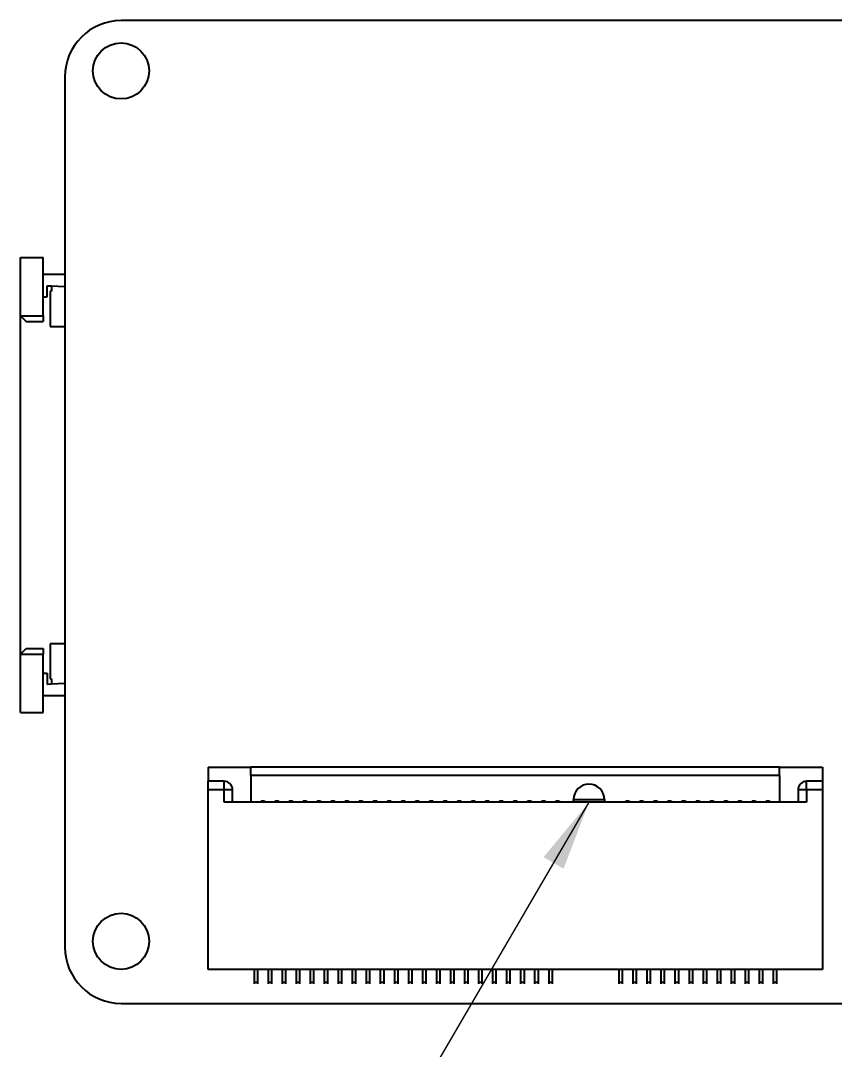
# Model space of a CAD drawing. Header units: millimetres. Extents: x 15 to 205, y 5 to 292.
# Drawn here: x 55.62 to 84.66, y 213.17 to 249.85 of the extents above; entities that cross this region are included whole.
import ezdxf

# ---------------------------------------------------------------- set-up
doc = ezdxf.new("R2010")
doc.units = ezdxf.units.MM
doc.layers.add('Annotations', color=7, linetype='Continuous')
doc.layers.add('Geometries', color=7, linetype='Continuous')
doc.dimstyles.new('ISO-25', dxfattribs={"dimtxt": 2.5, "dimasz": 2.5, "dimexe": 1.25, "dimexo": 0.625, "dimtad": 1, "dimtxsty": 'Standard', "dimcen": 2.5, "dimadec": 0, "dimazin": 0, "dimtfac": 1, "dimtmove": 0, "dimatfit": 3, "dimfxl": 1, "dimarcsym": 0})

msp = doc.modelspace()

# ---------------------------------------------------------------- linework, layer by layer
at = {"layer": 'Geometries', "linetype": 'Continuous', "lineweight": 40}
for p, q in [((155.203, 249.847), (59.203, 249.847)), ((57.203, 247.847), (57.203, 240.806)), ((55.623, 239.331), (55.623, 241.406)), ((55.623, 241.406), (56.423, 241.406)), ((56.423, 240.806), (56.423, 241.406)), ((57.203, 240.806), (56.423, 240.806)), ((56.423, 240.006), (56.423, 240.806)), ((57.203, 240.806), (57.203, 240.377)), ((56.573, 240.406), (56.723, 240.399)), ((56.573, 240.006), (56.573, 240.406)), ((56.723, 240.399), (56.723, 240.206)), ((56.723, 240.399), (57.203, 240.377)), ((57.203, 240.377), (57.203, 238.956)), ((56.423, 240.006), (56.573, 240.006)), ((56.423, 239.331), (56.423, 240.006)), ((56.673, 240.206), (56.673, 238.956)), ((56.723, 240.206), (56.673, 240.206)), ((55.623, 227.281), (55.623, 239.331)), ((55.623, 239.331), (55.823, 239.131)), ((55.623, 239.331), (56.423, 239.331)), ((56.423, 239.331), (56.423, 239.131)), ((55.823, 239.131), (56.423, 239.131)), ((56.673, 238.956), (57.203, 238.956)), ((57.203, 238.956), (57.203, 227.656)), ((55.623, 227.281), (55.823, 227.481)), ((55.823, 227.481), (56.423, 227.481)), ((56.423, 227.481), (56.423, 227.281)), ((57.203, 227.656), (56.673, 227.656)), ((56.673, 227.656), (56.673, 226.406)), ((57.203, 227.656), (57.203, 226.235)), ((55.623, 227.281), (56.423, 227.281)), ((55.623, 225.206), (55.623, 227.281)), ((56.423, 226.606), (56.423, 227.281)), ((56.423, 226.606), (56.573, 226.606)), ((56.423, 225.806), (56.423, 226.606)), ((56.573, 226.606), (56.573, 226.206)), ((56.673, 226.406), (56.723, 226.406)), ((56.723, 226.406), (56.723, 226.213)), ((56.723, 226.213), (56.573, 226.206)), ((57.203, 226.235), (56.723, 226.213)), ((57.203, 226.235), (57.203, 225.806)), ((56.423, 225.806), (57.203, 225.806)), ((56.423, 225.206), (56.423, 225.806)), ((57.203, 225.806), (57.203, 216.847)), ((55.623, 225.206), (56.423, 225.206)), ((62.303, 223.256), (62.303, 222.756)), ((62.303, 223.256), (63.833, 223.256)), ((63.833, 222.956), (63.833, 223.256)), ((82.673, 223.256), (63.833, 223.256)), ((82.673, 222.956), (82.673, 223.256)), ((82.673, 223.256), (84.203, 223.256)), ((84.203, 223.256), (84.203, 222.756)), ((62.303, 222.456), (62.303, 222.756)), ((62.878, 222.756), (62.303, 222.756)), ((62.878, 222.456), (62.878, 222.756)), ((63.833, 222.956), (63.833, 222.006)), ((82.673, 222.956), (63.833, 222.956)), ((82.673, 222.956), (82.673, 222.006)), ((83.628, 222.456), (83.628, 222.756)), ((84.203, 222.756), (83.628, 222.756)), ((84.203, 222.756), (84.203, 222.456)), ((62.303, 216.056), (62.303, 222.456)), ((62.878, 222.456), (62.303, 222.456)), ((62.878, 222.006), (62.878, 222.456)), ((63.178, 222.456), (62.878, 222.456)), ((63.178, 222.006), (63.178, 222.456)), ((83.628, 222.456), (83.328, 222.456)), ((83.328, 222.456), (83.328, 222.006)), ((84.203, 222.456), (83.628, 222.456)), ((83.628, 222.456), (83.628, 222.006)), ((84.203, 222.456), (84.203, 216.056)), ((63.178, 222.006), (62.878, 222.006)), ((63.833, 222.006), (63.178, 222.006)), ((64.193, 222.006), (63.833, 222.006)), ((64.193, 222.06), (64.313, 222.06)), ((64.193, 222.06), (64.193, 222.006)), ((64.313, 222.006), (64.193, 222.006)), ((64.313, 222.06), (64.313, 222.006)), ((64.693, 222.006), (64.313, 222.006)), ((64.693, 222.06), (64.693, 222.006)), ((64.693, 222.06), (64.813, 222.06)), ((64.813, 222.006), (64.693, 222.006)), ((64.813, 222.06), (64.813, 222.006)), ((65.193, 222.006), (64.813, 222.006)), ((65.193, 222.06), (65.313, 222.06)), ((65.193, 222.06), (65.193, 222.006)), ((65.313, 222.006), (65.193, 222.006)), ((65.313, 222.06), (65.313, 222.006)), ((65.693, 222.006), (65.313, 222.006)), ((65.693, 222.06), (65.693, 222.006)), ((65.693, 222.06), (65.813, 222.06)), ((65.813, 222.006), (65.693, 222.006)), ((65.813, 222.06), (65.813, 222.006)), ((66.193, 222.006), (65.813, 222.006)), ((66.193, 222.06), (66.193, 222.006)), ((66.193, 222.06), (66.313, 222.06)), ((66.313, 222.006), (66.193, 222.006)), ((66.313, 222.06), (66.313, 222.006)), ((66.693, 222.006), (66.313, 222.006)), ((66.693, 222.06), (66.813, 222.06)), ((66.693, 222.06), (66.693, 222.006)), ((66.813, 222.006), (66.693, 222.006)), ((66.813, 222.06), (66.813, 222.006)), ((67.193, 222.006), (66.813, 222.006)), ((67.193, 222.06), (67.193, 222.006)), ((67.193, 222.06), (67.313, 222.06)), ((67.313, 222.006), (67.193, 222.006)), ((67.313, 222.06), (67.313, 222.006)), ((67.693, 222.006), (67.313, 222.006)), ((67.693, 222.06), (67.693, 222.006)), ((67.693, 222.06), (67.813, 222.06)), ((67.813, 222.006), (67.693, 222.006)), ((67.813, 222.06), (67.813, 222.006)), ((68.193, 222.006), (67.813, 222.006)), ((68.193, 222.06), (68.193, 222.006)), ((68.193, 222.06), (68.313, 222.06)), ((68.313, 222.006), (68.193, 222.006)), ((68.313, 222.06), (68.313, 222.006)), ((68.693, 222.006), (68.313, 222.006)), ((68.693, 222.06), (68.693, 222.006)), ((68.693, 222.06), (68.813, 222.06)), ((68.813, 222.006), (68.693, 222.006)), ((68.813, 222.06), (68.813, 222.006)), ((69.193, 222.006), (68.813, 222.006)), ((69.193, 222.06), (69.313, 222.06)), ((69.193, 222.06), (69.193, 222.006)), ((69.313, 222.006), (69.193, 222.006)), ((69.313, 222.06), (69.313, 222.006)), ((69.693, 222.006), (69.313, 222.006)), ((69.693, 222.06), (69.693, 222.006)), ((69.693, 222.06), (69.813, 222.06)), ((69.813, 222.006), (69.693, 222.006)), ((69.813, 222.06), (69.813, 222.006)), ((70.193, 222.006), (69.813, 222.006)), ((70.193, 222.06), (70.193, 222.006)), ((70.193, 222.06), (70.313, 222.06)), ((70.313, 222.006), (70.193, 222.006)), ((70.313, 222.06), (70.313, 222.006)), ((70.693, 222.006), (70.313, 222.006)), ((70.693, 222.06), (70.693, 222.006)), ((70.693, 222.06), (70.813, 222.06)), ((70.813, 222.006), (70.693, 222.006)), ((70.813, 222.06), (70.813, 222.006)), ((71.193, 222.006), (70.813, 222.006)), ((71.193, 222.06), (71.313, 222.06)), ((71.193, 222.06), (71.193, 222.006)), ((71.313, 222.006), (71.193, 222.006)), ((71.313, 222.06), (71.313, 222.006)), ((71.693, 222.006), (71.313, 222.006)), ((71.693, 222.06), (71.693, 222.006)), ((71.693, 222.06), (71.813, 222.06)), ((71.813, 222.006), (71.693, 222.006)), ((71.813, 222.06), (71.813, 222.006)), ((72.193, 222.006), (71.813, 222.006)), ((72.193, 222.06), (72.193, 222.006)), ((72.193, 222.06), (72.313, 222.06)), ((72.313, 222.006), (72.193, 222.006)), ((72.313, 222.06), (72.313, 222.006)), ((72.693, 222.006), (72.313, 222.006)), ((72.693, 222.06), (72.693, 222.006)), ((72.693, 222.06), (72.813, 222.06)), ((72.813, 222.006), (72.693, 222.006)), ((72.813, 222.06), (72.813, 222.006)), ((73.193, 222.006), (72.813, 222.006)), ((73.193, 222.06), (73.193, 222.006)), ((73.193, 222.06), (73.313, 222.06)), ((73.313, 222.006), (73.193, 222.006)), ((73.313, 222.06), (73.313, 222.006)), ((73.693, 222.006), (73.313, 222.006)), ((73.693, 222.06), (73.693, 222.006)), ((73.693, 222.06), (73.813, 222.06)), ((73.813, 222.006), (73.693, 222.006)), ((73.813, 222.06), (73.813, 222.006)), ((74.193, 222.006), (73.813, 222.006)), ((74.193, 222.06), (74.193, 222.006)), ((74.193, 222.06), (74.313, 222.06)), ((74.313, 222.006), (74.193, 222.006)), ((74.313, 222.06), (74.313, 222.006)), ((74.693, 222.006), (74.313, 222.006)), ((74.693, 222.06), (74.813, 222.06)), ((74.693, 222.06), (74.693, 222.006)), ((74.813, 222.006), (74.693, 222.006)), ((74.813, 222.06), (74.813, 222.006)), ((75.328, 222.006), (74.813, 222.006)), ((75.328, 222.006), (75.328, 222.106)), ((75.328, 222.106), (76.428, 222.106)), ((76.428, 222.006), (75.328, 222.006)), ((76.428, 222.106), (76.428, 222.006)), ((77.193, 222.006), (76.428, 222.006)), ((77.193, 222.06), (77.193, 222.006)), ((77.193, 222.06), (77.313, 222.06)), ((77.313, 222.006), (77.193, 222.006)), ((77.313, 222.06), (77.313, 222.006)), ((77.693, 222.006), (77.313, 222.006)), ((77.693, 222.06), (77.693, 222.006)), ((77.693, 222.06), (77.813, 222.06)), ((77.813, 222.006), (77.693, 222.006)), ((77.813, 222.06), (77.813, 222.006)), ((78.193, 222.006), (77.813, 222.006)), ((78.193, 222.06), (78.193, 222.006)), ((78.193, 222.06), (78.313, 222.06)), ((78.313, 222.006), (78.193, 222.006)), ((78.313, 222.06), (78.313, 222.006)), ((78.693, 222.006), (78.313, 222.006)), ((78.693, 222.06), (78.813, 222.06)), ((78.693, 222.06), (78.693, 222.006)), ((78.813, 222.006), (78.693, 222.006)), ((78.813, 222.06), (78.813, 222.006)), ((79.193, 222.006), (78.813, 222.006)), ((79.193, 222.06), (79.193, 222.006)), ((79.193, 222.06), (79.313, 222.06)), ((79.313, 222.006), (79.193, 222.006)), ((79.313, 222.06), (79.313, 222.006)), ((79.693, 222.006), (79.313, 222.006)), ((79.693, 222.06), (79.813, 222.06)), ((79.693, 222.06), (79.693, 222.006)), ((79.813, 222.006), (79.693, 222.006)), ((79.813, 222.06), (79.813, 222.006)), ((80.193, 222.006), (79.813, 222.006)), ((80.193, 222.06), (80.313, 222.06)), ((80.193, 222.06), (80.193, 222.006)), ((80.313, 222.006), (80.193, 222.006)), ((80.313, 222.06), (80.313, 222.006)), ((80.693, 222.006), (80.313, 222.006)), ((80.693, 222.06), (80.813, 222.06)), ((80.693, 222.06), (80.693, 222.006)), ((80.813, 222.006), (80.693, 222.006)), ((80.813, 222.06), (80.813, 222.006)), ((81.193, 222.006), (80.813, 222.006)), ((81.193, 222.06), (81.193, 222.006)), ((81.193, 222.06), (81.313, 222.06)), ((81.313, 222.006), (81.193, 222.006)), ((81.313, 222.06), (81.313, 222.006)), ((81.693, 222.006), (81.313, 222.006)), ((81.693, 222.06), (81.693, 222.006)), ((81.693, 222.06), (81.813, 222.06)), ((81.813, 222.006), (81.693, 222.006)), ((81.813, 222.06), (81.813, 222.006)), ((82.193, 222.006), (81.813, 222.006)), ((82.193, 222.06), (82.193, 222.006)), ((82.193, 222.06), (82.313, 222.06)), ((82.313, 222.006), (82.193, 222.006)), ((82.313, 222.06), (82.313, 222.006)), ((82.673, 222.006), (82.313, 222.006)), ((83.328, 222.006), (82.673, 222.006)), ((83.628, 222.006), (83.328, 222.006)), ((63.943, 216.056), (62.303, 216.056)), ((63.943, 216.056), (63.943, 215.606)), ((64.063, 216.056), (63.943, 216.056)), ((64.063, 216.056), (64.063, 215.606)), ((64.443, 216.056), (64.063, 216.056)), ((64.443, 216.056), (64.443, 215.606)), ((64.563, 216.056), (64.443, 216.056)), ((64.563, 216.056), (64.563, 215.606)), ((64.943, 216.056), (64.563, 216.056)), ((64.943, 216.056), (64.943, 215.606)), ((65.063, 216.056), (64.943, 216.056)), ((65.063, 216.056), (65.063, 215.606)), ((65.443, 216.056), (65.063, 216.056)), ((65.443, 216.056), (65.443, 215.606)), ((65.563, 216.056), (65.443, 216.056)), ((65.943, 216.056), (65.563, 216.056)), ((65.563, 216.056), (65.563, 215.606)), ((65.943, 216.056), (65.943, 215.606)), ((66.063, 216.056), (65.943, 216.056)), ((66.443, 216.056), (66.063, 216.056)), ((66.063, 216.056), (66.063, 215.606)), ((66.443, 216.056), (66.443, 215.606)), ((66.563, 216.056), (66.443, 216.056)), ((66.563, 216.056), (66.563, 215.606)), ((66.943, 216.056), (66.563, 216.056)), ((66.943, 216.056), (66.943, 215.606)), ((67.063, 216.056), (66.943, 216.056)), ((67.443, 216.056), (67.063, 216.056)), ((67.063, 216.056), (67.063, 215.606)), ((67.443, 216.056), (67.443, 215.606)), ((67.563, 216.056), (67.443, 216.056)), ((67.943, 216.056), (67.563, 216.056)), ((67.563, 216.056), (67.563, 215.606)), ((67.943, 216.056), (67.943, 215.606)), ((68.063, 216.056), (67.943, 216.056)), ((68.063, 216.056), (68.063, 215.606)), ((68.443, 216.056), (68.063, 216.056)), ((68.563, 216.056), (68.443, 216.056)), ((68.443, 216.056), (68.443, 215.606)), ((68.943, 216.056), (68.563, 216.056)), ((68.563, 216.056), (68.563, 215.606)), ((68.943, 216.056), (68.943, 215.606)), ((69.063, 216.056), (68.943, 216.056)), ((69.063, 216.056), (69.063, 215.606)), ((69.443, 216.056), (69.063, 216.056)), ((69.443, 216.056), (69.443, 215.606)), ((69.563, 216.056), (69.443, 216.056)), ((69.563, 216.056), (69.563, 215.606)), ((69.943, 216.056), (69.563, 216.056)), ((69.943, 216.056), (69.943, 215.606)), ((70.063, 216.056), (69.943, 216.056)), ((70.063, 216.056), (70.063, 215.606)), ((70.443, 216.056), (70.063, 216.056)), ((70.443, 216.056), (70.443, 215.606)), ((70.563, 216.056), (70.443, 216.056)), ((70.563, 216.056), (70.563, 215.606)), ((70.943, 216.056), (70.563, 216.056)), ((71.063, 216.056), (70.943, 216.056)), ((70.943, 216.056), (70.943, 215.606)), ((71.443, 216.056), (71.063, 216.056)), ((71.063, 216.056), (71.063, 215.606)), ((71.563, 216.056), (71.443, 216.056)), ((71.443, 216.056), (71.443, 215.606)), ((71.563, 216.056), (71.563, 215.606)), ((71.943, 216.056), (71.563, 216.056)), ((71.943, 216.056), (71.943, 215.606)), ((72.063, 216.056), (71.943, 216.056)), ((72.063, 216.056), (72.063, 215.606)), ((72.443, 216.056), (72.063, 216.056)), ((72.563, 216.056), (72.443, 216.056)), ((72.443, 216.056), (72.443, 215.606)), ((72.563, 216.056), (72.563, 215.606)), ((72.943, 216.056), (72.563, 216.056)), ((72.943, 216.056), (72.943, 215.606)), ((73.063, 216.056), (72.943, 216.056)), ((73.443, 216.056), (73.063, 216.056)), ((73.063, 216.056), (73.063, 215.606)), ((73.563, 216.056), (73.443, 216.056)), ((73.443, 216.056), (73.443, 215.606)), ((73.563, 216.056), (73.563, 215.606)), ((73.943, 216.056), (73.563, 216.056)), ((73.943, 216.056), (73.943, 215.606)), ((74.063, 216.056), (73.943, 216.056)), ((74.443, 216.056), (74.063, 216.056)), ((74.063, 216.056), (74.063, 215.606)), ((74.563, 216.056), (74.443, 216.056)), ((74.443, 216.056), (74.443, 215.606)), ((74.563, 216.056), (74.563, 215.606)), ((76.943, 216.056), (74.563, 216.056)), ((76.943, 216.056), (76.943, 215.606)), ((77.063, 216.056), (76.943, 216.056)), ((77.063, 216.056), (77.063, 215.606)), ((77.443, 216.056), (77.063, 216.056)), ((77.563, 216.056), (77.443, 216.056)), ((77.443, 216.056), (77.443, 215.606)), ((77.943, 216.056), (77.563, 216.056)), ((77.563, 216.056), (77.563, 215.606)), ((77.943, 216.056), (77.943, 215.606)), ((78.063, 216.056), (77.943, 216.056)), ((78.443, 216.056), (78.063, 216.056)), ((78.063, 216.056), (78.063, 215.606)), ((78.563, 216.056), (78.443, 216.056)), ((78.443, 216.056), (78.443, 215.606)), ((78.563, 216.056), (78.563, 215.606)), ((78.943, 216.056), (78.563, 216.056)), ((79.063, 216.056), (78.943, 216.056)), ((78.943, 216.056), (78.943, 215.606)), ((79.063, 216.056), (79.063, 215.606)), ((79.443, 216.056), (79.063, 216.056)), ((79.563, 216.056), (79.443, 216.056)), ((79.443, 216.056), (79.443, 215.606)), ((79.563, 216.056), (79.563, 215.606)), ((79.943, 216.056), (79.563, 216.056)), ((80.063, 216.056), (79.943, 216.056)), ((79.943, 216.056), (79.943, 215.606)), ((80.063, 216.056), (80.063, 215.606)), ((80.443, 216.056), (80.063, 216.056)), ((80.443, 216.056), (80.443, 215.606)), ((80.563, 216.056), (80.443, 216.056)), ((80.943, 216.056), (80.563, 216.056)), ((80.563, 216.056), (80.563, 215.606)), ((80.943, 216.056), (80.943, 215.606)), ((81.063, 216.056), (80.943, 216.056)), ((81.443, 216.056), (81.063, 216.056)), ((81.063, 216.056), (81.063, 215.606)), ((81.563, 216.056), (81.443, 216.056)), ((81.443, 216.056), (81.443, 215.606)), ((81.563, 216.056), (81.563, 215.606)), ((81.943, 216.056), (81.563, 216.056)), ((82.063, 216.056), (81.943, 216.056)), ((81.943, 216.056), (81.943, 215.606)), ((82.443, 216.056), (82.063, 216.056)), ((82.063, 216.056), (82.063, 215.606)), ((82.443, 216.056), (82.443, 215.606)), ((82.563, 216.056), (82.443, 216.056)), ((82.563, 216.056), (82.563, 215.606)), ((84.203, 216.056), (82.563, 216.056)), ((63.943, 215.606), (63.943, 215.54)), ((63.943, 215.606), (64.063, 215.606)), ((64.063, 215.606), (64.063, 215.54)), ((64.443, 215.606), (64.443, 215.54)), ((64.443, 215.606), (64.563, 215.606)), ((64.563, 215.606), (64.563, 215.54)), ((64.943, 215.606), (64.943, 215.54)), ((64.943, 215.606), (65.063, 215.606)), ((65.063, 215.606), (65.063, 215.54)), ((65.443, 215.606), (65.563, 215.606)), ((65.443, 215.606), (65.443, 215.54)), ((65.563, 215.606), (65.563, 215.54)), ((65.943, 215.606), (65.943, 215.54)), ((65.943, 215.606), (66.063, 215.606)), ((66.063, 215.606), (66.063, 215.54)), ((66.443, 215.606), (66.563, 215.606)), ((66.443, 215.606), (66.443, 215.54)), ((66.563, 215.606), (66.563, 215.54)), ((66.943, 215.606), (66.943, 215.54)), ((66.943, 215.606), (67.063, 215.606)), ((67.063, 215.606), (67.063, 215.54)), ((67.443, 215.606), (67.443, 215.54)), ((67.443, 215.606), (67.563, 215.606)), ((67.563, 215.606), (67.563, 215.54)), ((67.943, 215.606), (68.063, 215.606)), ((67.943, 215.606), (67.943, 215.54)), ((68.063, 215.606), (68.063, 215.54)), ((68.443, 215.606), (68.563, 215.606)), ((68.443, 215.606), (68.443, 215.54)), ((68.563, 215.606), (68.563, 215.54)), ((68.943, 215.606), (68.943, 215.54)), ((68.943, 215.606), (69.063, 215.606)), ((69.063, 215.606), (69.063, 215.54)), ((69.443, 215.606), (69.563, 215.606)), ((69.443, 215.606), (69.443, 215.54)), ((69.563, 215.606), (69.563, 215.54)), ((69.943, 215.606), (69.943, 215.54)), ((69.943, 215.606), (70.063, 215.606)), ((70.063, 215.606), (70.063, 215.54)), ((70.443, 215.606), (70.443, 215.54)), ((70.443, 215.606), (70.563, 215.606)), ((70.563, 215.606), (70.563, 215.54)), ((70.943, 215.606), (71.063, 215.606)), ((70.943, 215.606), (70.943, 215.54)), ((71.063, 215.606), (71.063, 215.54)), ((71.443, 215.606), (71.563, 215.606)), ((71.443, 215.606), (71.443, 215.54)), ((71.563, 215.606), (71.563, 215.54)), ((71.943, 215.606), (71.943, 215.54)), ((71.943, 215.606), (72.063, 215.606)), ((72.063, 215.606), (72.063, 215.54)), ((72.443, 215.606), (72.443, 215.54)), ((72.443, 215.606), (72.563, 215.606)), ((72.563, 215.606), (72.563, 215.54)), ((72.943, 215.606), (73.063, 215.606)), ((72.943, 215.606), (72.943, 215.54)), ((73.063, 215.606), (73.063, 215.54)), ((73.443, 215.606), (73.563, 215.606)), ((73.443, 215.606), (73.443, 215.54)), ((73.563, 215.606), (73.563, 215.54)), ((73.943, 215.606), (73.943, 215.54)), ((73.943, 215.606), (74.063, 215.606)), ((74.063, 215.606), (74.063, 215.54)), ((74.443, 215.606), (74.443, 215.54)), ((74.443, 215.606), (74.563, 215.606)), ((74.563, 215.606), (74.563, 215.54)), ((76.943, 215.606), (76.943, 215.54)), ((76.943, 215.606), (77.063, 215.606)), ((77.063, 215.606), (77.063, 215.54)), ((77.443, 215.606), (77.563, 215.606)), ((77.443, 215.606), (77.443, 215.54)), ((77.563, 215.606), (77.563, 215.54)), ((77.943, 215.606), (77.943, 215.54)), ((77.943, 215.606), (78.063, 215.606)), ((78.063, 215.606), (78.063, 215.54)), ((78.443, 215.606), (78.563, 215.606)), ((78.443, 215.606), (78.443, 215.54)), ((78.563, 215.606), (78.563, 215.54)), ((78.943, 215.606), (79.063, 215.606)), ((78.943, 215.606), (78.943, 215.54)), ((79.063, 215.606), (79.063, 215.54)), ((79.443, 215.606), (79.563, 215.606)), ((79.443, 215.606), (79.443, 215.54)), ((79.563, 215.606), (79.563, 215.54)), ((79.943, 215.606), (79.943, 215.54)), ((79.943, 215.606), (80.063, 215.606)), ((80.063, 215.606), (80.063, 215.54)), ((80.443, 215.606), (80.563, 215.606)), ((80.443, 215.606), (80.443, 215.54)), ((80.563, 215.606), (80.563, 215.54)), ((80.943, 215.606), (81.063, 215.606)), ((80.943, 215.606), (80.943, 215.54)), ((81.063, 215.606), (81.063, 215.54)), ((81.443, 215.606), (81.443, 215.54)), ((81.443, 215.606), (81.563, 215.606)), ((81.563, 215.606), (81.563, 215.54)), ((81.943, 215.606), (81.943, 215.54)), ((81.943, 215.606), (82.063, 215.606)), ((82.063, 215.606), (82.063, 215.54)), ((82.443, 215.606), (82.443, 215.54)), ((82.443, 215.606), (82.563, 215.606)), ((82.563, 215.606), (82.563, 215.54)), ((59.203, 214.847), (92.791, 214.847))]:
    msp.add_line(p, q, dxfattribs=at)
for centre in [(59.203, 248.056), (59.203, 217.056)]:
    msp.add_circle(centre, 1, dxfattribs=at)
for centre, radius, start, end in [((59.203, 247.847), 2, 90, 180), ((62.878, 222.456), 0.3, 0, 90), ((75.878, 222.106), 0.55, 90, 180), ((75.878, 222.106), 0.55, 0, 90), ((83.628, 222.456), 0.3, 90, 180), ((59.203, 216.847), 2, 180, 270)]:
    msp.add_arc(centre, radius, start, end, dxfattribs=at)

# ---------------------------------------------------------------- leaders
at = {"layer": 'Annotations', "linetype": 'Continuous', "lineweight": 15}
msp.add_leader([(75.878, 222.006), (61.499, 197.417)], dimstyle='ISO-25', dxfattribs=at)

doc.saveas('drawing.dxf')
